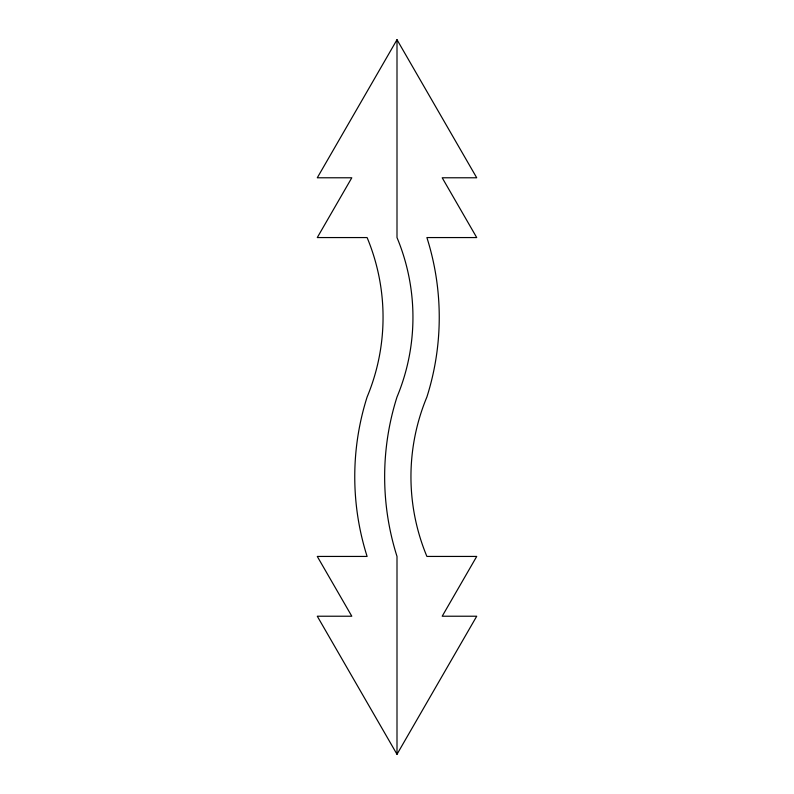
<?xml version="1.0" encoding="UTF-8"?>
<svg xmlns="http://www.w3.org/2000/svg" width="794" height="794" viewBox="0 0 794 794"><rect width="100%" height="100%" fill="white"/><g stroke="black" fill="none" stroke-linecap="round" stroke-linejoin="round"><path stroke-width="1.19" d="M397 39.7L317.282 177.777L351.802 177.777L317.282 237.565L367.106 237.565A207.264 207.264 0 0 1 367.106 397A263.459 263.459 0 0 0 367.106 556.435L317.282 556.435L351.802 616.223L317.282 616.223L397 754.3L476.718 616.223L442.198 616.223L476.718 556.435L426.894 556.435A207.264 207.264 0 0 1 426.894 397A263.459 263.459 0 0 0 426.894 237.565L476.718 237.565L442.198 177.777L476.718 177.777L397 39.7L397 237.565A207.264 207.264 0 0 1 397 397A263.459 263.459 0 0 0 397 556.435L397 754.3"/></g></svg>
